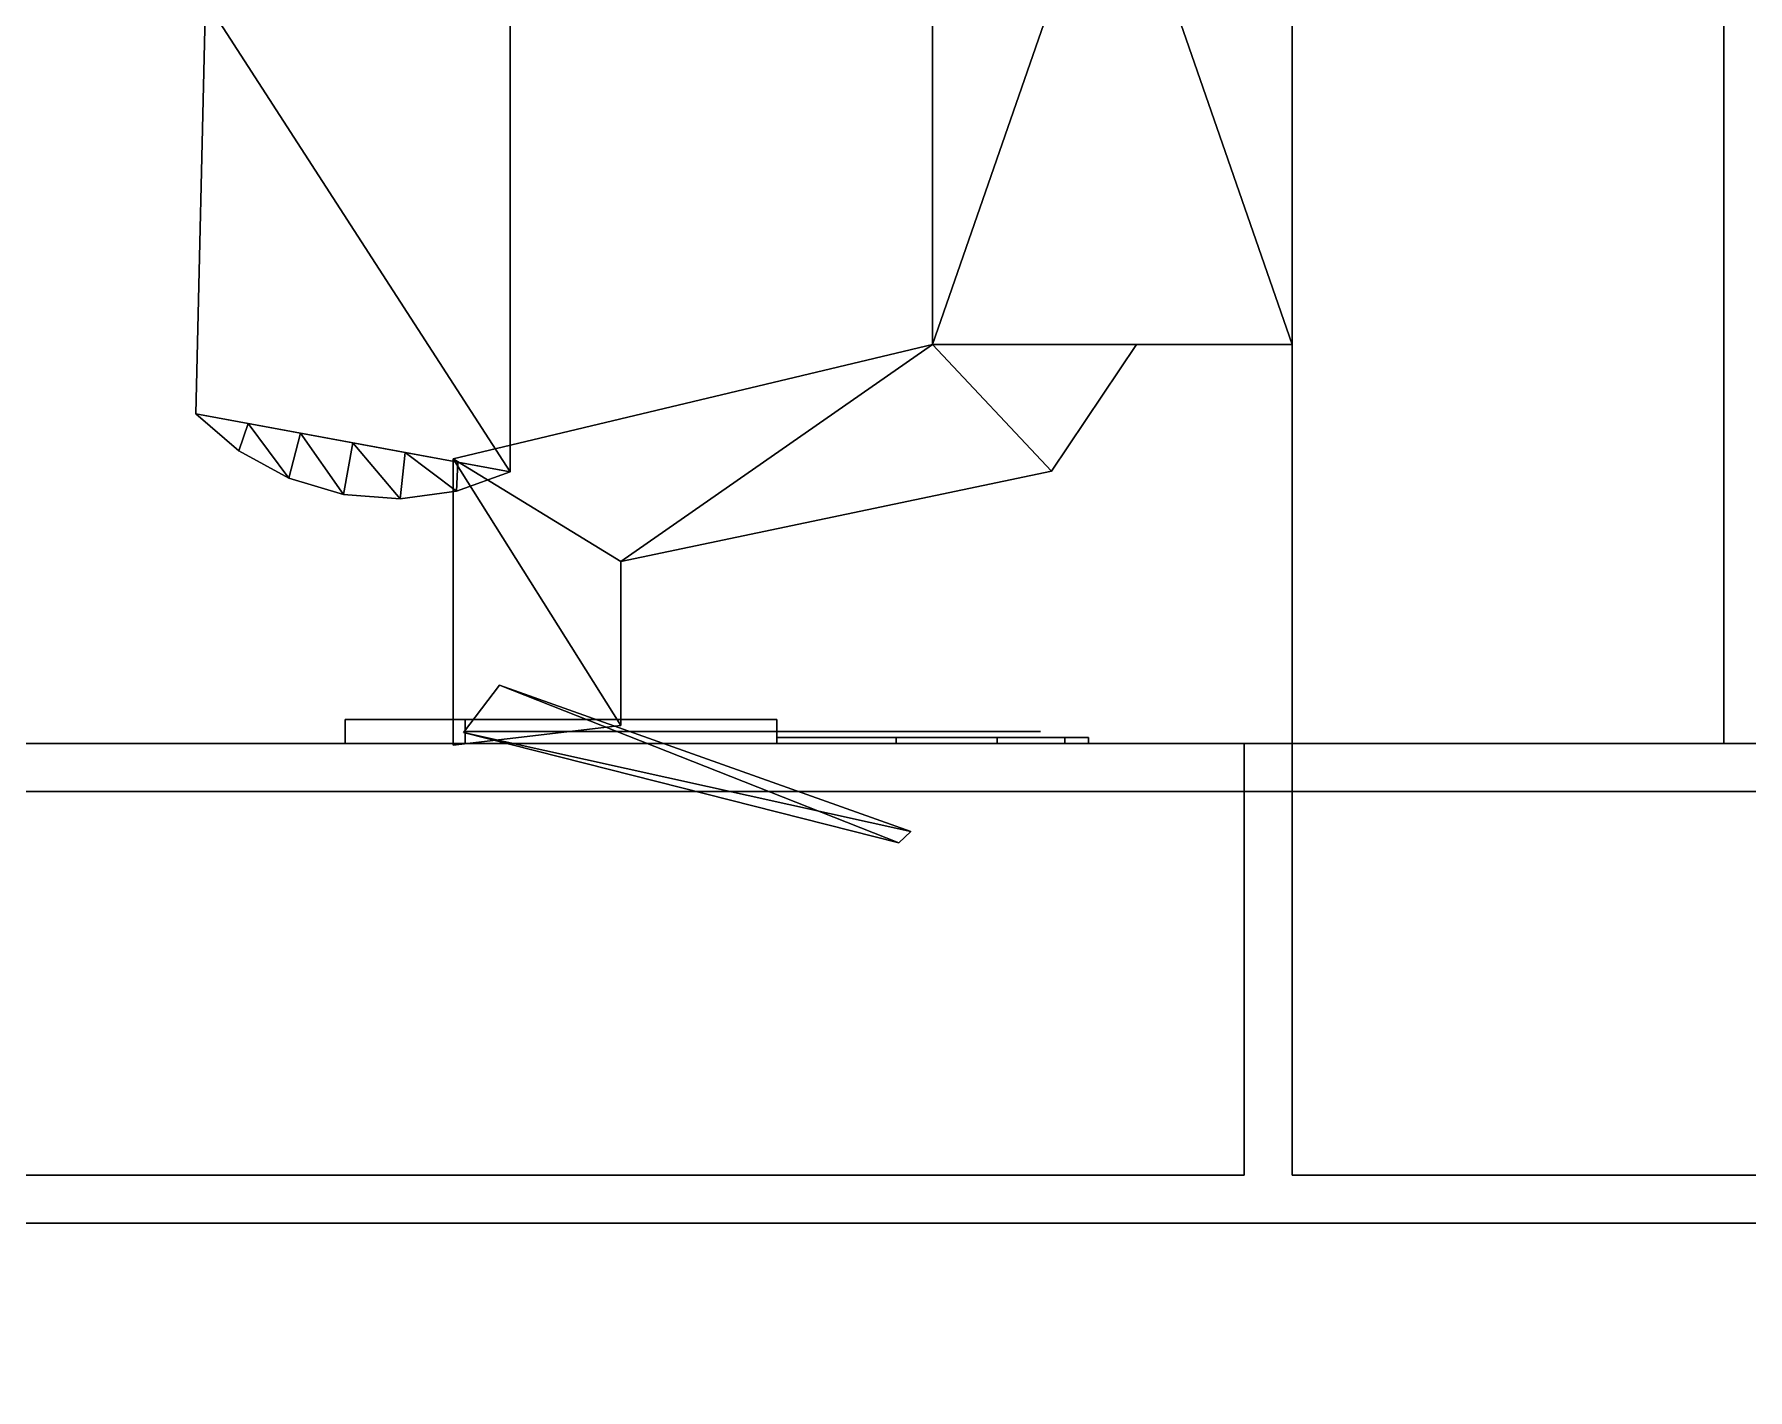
# Model space of a CAD drawing. Extents: x 0 to 3903, y -1756 to 0.
# Drawn here: x 3082.5 to 3154, y -744.9 to -688.4 of the extents above; entities that cross this region are included whole.
import ezdxf

# ---------------------------------------------------------------- set-up
doc = ezdxf.new("R2010")
doc.units = 0
for name, color, linetype in [('LAYER0', 7, 'CONTINUOUS'), ('LAYER1', 7, 'CONTINUOUS'), ('LAYER145', 35, 'CONTINUOUS'), ('LAYER146', 35, 'CONTINUOUS'), ('LAYER55', 7, 'CONTINUOUS'), ('LAYER56', 8, 'CONTINUOUS'), ('LAYER67', 7, 'CONTINUOUS'), ('LAYER69', 7, 'CONTINUOUS'), ('LAYER82', 253, 'CONTINUOUS'), ('LAYER83', 253, 'CONTINUOUS'), ('LAYER84', 28, 'CONTINUOUS'), ('LAYER85', 253, 'CONTINUOUS'), ('LAYER86', 253, 'CONTINUOUS'), ('LAYER87', 28, 'CONTINUOUS'), ('LAYER88', 8, 'CONTINUOUS')]:
    doc.layers.add(name, color=color, linetype=linetype)

msp = doc.modelspace()

# ---------------------------------------------------------------- linework, layer by layer
at = {"layer": 'LAYER0', "invisible_edges": 1}
for points in [[(3902.994, -18.002), (0.0042, -1756.002), (0.0042, -18.002), (3902.994, -18.002)], [(0.0042, -1756.002), (3902.994, -18.002), (3902.994, -1756.002), (0.0042, -1756.002)], [(3902.994, -1756.002, 5), (0.0042, -18.002, 5), (0.0042, -1756.002, 5), (3902.994, -1756.002, 5)], [(0.0042, -18.002, 5), (3902.994, -1756.002, 5), (3902.994, -18.002, 5), (0.0042, -18.002, 5)]]:
    msp.add_3dface(points, dxfattribs=at)
at = {"layer": 'LAYER145'}
for points, invisible_edges in [([(2987.5, -234.75, 885), (3753, -168, 885), (3753, -738, 885), (2987.5, -234.75, 885)], 5), ([(3753, -168, 910), (2987.5, -234.75, 910), (3753, -738, 910), (3753, -168, 910)], 3), ([(2987.5, -234.75, 885), (3753, -738, 885), (3013.39, -254.6101, 885), (2987.5, -234.75, 885)], 3), ([(3753, -738, 910), (2987.5, -234.75, 910), (3013.39, -254.6101, 910), (3753, -738, 910)], 5), ([(3013.39, -254.6101, 885), (3753, -738, 885), (3033.25, -280.5, 885), (3013.39, -254.6101, 885)], 3), ([(3753, -738, 910), (3013.39, -254.6101, 910), (3033.25, -280.5, 910), (3753, -738, 910)], 5), ([(3033.25, -280.5, 885), (3753, -738, 885), (3045.74, -310.6499, 885), (3033.25, -280.5, 885)], 3), ([(3753, -738, 910), (3033.25, -280.5, 910), (3045.74, -310.6499, 910), (3753, -738, 910)], 5), ([(3045.74, -310.6499, 885), (3753, -738, 885), (3050, -343, 885), (3045.74, -310.6499, 885)], 3), ([(3753, -738, 910), (3045.74, -310.6499, 910), (3050, -343, 910), (3753, -738, 910)], 5), ([(3050, -343, 885), (3753, -738, 885), (3050, -543, 885), (3050, -343, 885)], 3), ([(3753, -738, 910), (3050, -343, 910), (3050, -543, 910), (3753, -738, 910)], 5), ([(3050, -543, 885), (3753, -738, 885), (3045.74, -575.3501, 885), (3050, -543, 885)], 3), ([(3753, -738, 910), (3050, -543, 910), (3045.74, -575.3501, 910), (3753, -738, 910)], 5), ([(3045.74, -575.3501, 885), (3753, -738, 885), (3033.25, -605.5, 885), (3045.74, -575.3501, 885)], 3), ([(3753, -738, 910), (3045.74, -575.3501, 910), (3033.25, -605.5, 910), (3753, -738, 910)], 5), ([(3033.25, -605.5, 885), (3753, -738, 885), (3013.39, -631.3899, 885), (3033.25, -605.5, 885)], 3), ([(3753, -738, 910), (3033.25, -605.5, 910), (3013.39, -631.3899, 910), (3753, -738, 910)], 5), ([(3013.39, -631.3899, 885), (3753, -738, 885), (2987.5, -651.25, 885), (3013.39, -631.3899, 885)], 3), ([(3753, -738, 910), (3013.39, -631.3899, 910), (2987.5, -651.25, 910), (3753, -738, 910)], 5), ([(2987.5, -651.25, 885), (3753, -738, 885), (2957.35, -663.74, 885), (2987.5, -651.25, 885)], 3), ([(3753, -738, 910), (2987.5, -651.25, 910), (2957.35, -663.74, 910), (3753, -738, 910)], 5), ([(2957.35, -663.74, 885), (3753, -738, 885), (2925, -668, 885), (2957.35, -663.74, 885)], 3), ([(3753, -738, 910), (2957.35, -663.74, 910), (2925, -668, 910), (3753, -738, 910)], 5), ([(2405, -738, 885), (2625, -668, 885), (3753, -738, 885), (2405, -738, 885)], 3), ([(3753, -738, 910), (2925, -668, 910), (2405, -738, 910), (3753, -738, 910)], 3), ([(2925, -668, 885), (3753, -738, 885), (2625, -668, 885), (2925, -668, 885)], 3), ([(3753, -738, 885), (2405, -738, 910), (2405, -738, 885), (3753, -738, 885)], 1), ([(2405, -738, 910), (3753, -738, 885), (3753, -738, 910), (2405, -738, 910)], 1)]:
    msp.add_3dface(points, dxfattribs=dict(at, invisible_edges=invisible_edges))
at = {"layer": 'LAYER146'}
for points, invisible_edges in [([(3735, -720, 910), (3753, -738, 910), (2405, -738, 910), (3735, -720, 910)], 5), ([(3735, -720, 910), (2405, -738, 910), (2423, -720, 910), (3735, -720, 910)], 3), ([(3753, -738, 930), (3735, -720, 930), (2405, -738, 930), (3753, -738, 930)], 3), ([(2405, -738, 930), (3735, -720, 930), (2423, -720, 930), (2405, -738, 930)], 5), ([(2423, -720, 930), (3735, -720, 910), (2423, -720, 910), (2423, -720, 930)], 1), ([(3735, -720, 910), (2423, -720, 930), (3735, -720, 930), (3735, -720, 910)], 1), ([(3753, -738, 930), (2405, -738, 910), (3753, -738, 910), (3753, -738, 930)], 1), ([(2405, -738, 910), (3753, -738, 930), (2405, -738, 930), (2405, -738, 910)], 1)]:
    msp.add_3dface(points, dxfattribs=dict(at, invisible_edges=invisible_edges))
at = {"layer": 'LAYER55', "invisible_edges": 1}
for points in [[(3657, -168, 205.5), (2423, -718, 205.5), (2423, -168, 205.5), (3657, -168, 205.5)], [(2423, -718, 205.5), (3657, -168, 205.5), (3657, -718, 205.5), (2423, -718, 205.5)], [(3657, -718, 223.5), (2423, -168, 223.5), (2423, -718, 223.5), (3657, -718, 223.5)], [(2423, -168, 223.5), (3657, -718, 223.5), (3657, -168, 223.5), (2423, -168, 223.5)], [(3657, -718, 223.5), (2423, -718, 205.5), (3657, -718, 205.5), (3657, -718, 223.5)], [(2423, -718, 205.5), (3657, -718, 223.5), (2423, -718, 223.5), (2423, -718, 205.5)]]:
    msp.add_3dface(points, dxfattribs=at)
at = {"layer": 'LAYER56', "invisible_edges": 1}
for points in [[(3675, -718, 204.5), (3135, -718, 884.5), (3675, -718, 884.5), (3675, -718, 204.5)], [(3135, -718, 884.5), (3675, -718, 204.5), (3135, -718, 204.5), (3135, -718, 884.5)], [(3675, -718, 204.5), (3135, -736, 204.5), (3135, -718, 204.5), (3675, -718, 204.5)], [(3135, -736, 204.5), (3675, -718, 204.5), (3675, -736, 204.5), (3135, -736, 204.5)], [(3135, -736, 204.5), (3135, -718, 884.5), (3135, -718, 204.5), (3135, -736, 204.5)], [(3135, -718, 884.5), (3135, -736, 204.5), (3135, -736, 884.5), (3135, -718, 884.5)], [(3675, -736, 884.5), (3135, -718, 884.5), (3135, -736, 884.5), (3675, -736, 884.5)], [(3135, -718, 884.5), (3675, -736, 884.5), (3675, -718, 884.5), (3135, -718, 884.5)], [(3135, -736, 204.5), (3675, -736, 884.5), (3135, -736, 884.5), (3135, -736, 204.5)], [(3675, -736, 884.5), (3135, -736, 204.5), (3675, -736, 204.5), (3675, -736, 884.5)]]:
    msp.add_3dface(points, dxfattribs=at)
at = {"layer": 'LAYER67', "invisible_edges": 1}
for points in [[(3657, -638, 866), (2423, -718, 866), (2423, -638, 866), (3657, -638, 866)], [(2423, -718, 866), (3657, -638, 866), (3657, -718, 866), (2423, -718, 866)], [(3657, -718, 884), (2423, -638, 884), (2423, -718, 884), (3657, -718, 884)], [(2423, -638, 884), (3657, -718, 884), (3657, -638, 884), (2423, -638, 884)], [(3657, -718, 884), (2423, -718, 866), (3657, -718, 866), (3657, -718, 884)], [(2423, -718, 866), (3657, -718, 884), (2423, -718, 884), (2423, -718, 866)]]:
    msp.add_3dface(points, dxfattribs=at)
at = {"layer": 'LAYER69', "invisible_edges": 1}
for points in [[(3153, -718, 223.5), (3135, -638, 223.5), (3153, -638, 223.5), (3153, -718, 223.5)], [(3135, -638, 223.5), (3153, -718, 223.5), (3135, -718, 223.5), (3135, -638, 223.5)], [(3135, -718, 866), (3153, -638, 866), (3135, -638, 866), (3135, -718, 866)], [(3153, -638, 866), (3135, -718, 866), (3153, -718, 866), (3153, -638, 866)], [(3135, -638, 223.5), (3135, -718, 866), (3135, -638, 866), (3135, -638, 223.5)], [(3135, -718, 866), (3135, -638, 223.5), (3135, -718, 223.5), (3135, -718, 866)], [(3153, -718, 223.5), (3153, -638, 866), (3153, -718, 866), (3153, -718, 223.5)], [(3153, -638, 866), (3153, -718, 223.5), (3153, -638, 223.5), (3153, -638, 866)], [(3135, -718, 866), (3153, -718, 223.5), (3153, -718, 866), (3135, -718, 866)], [(3153, -718, 223.5), (3135, -718, 866), (3135, -718, 223.5), (3153, -718, 223.5)]]:
    msp.add_3dface(points, dxfattribs=at)
at = {"layer": 'LAYER82'}
for points in [[(3089.666, -687.011, 314.2), (3089.275, -704.2454, 314.2), (3102.375, -706.666, 314.2), (3089.666, -687.011, 314.2)], [(3089.275, -704.2454, 300.8), (3089.275, -704.2454, 314.2), (3089.666, -687.011, 314.2), (3089.275, -704.2454, 300.8)], [(3089.275, -704.2454, 300.8), (3089.666, -687.011, 314.2), (3089.666, -687.011, 300.8), (3089.275, -704.2454, 300.8)], [(3089.275, -704.2454, 300.8), (3089.666, -687.011, 300.8), (3102.375, -706.666, 300.8), (3089.275, -704.2454, 300.8)], [(3089.666, -687.011, 314.2), (3102.375, -706.666, 314.2), (3102.375, -687.011, 314.2), (3089.666, -687.011, 314.2)], [(3102.375, -706.666, 300.8), (3089.666, -687.011, 300.8), (3102.375, -687.011, 300.8), (3102.375, -706.666, 300.8)], [(3102.375, -706.666, 300.8), (3102.375, -687.011, 300.8), (3102.375, -706.666, 314.2), (3102.375, -706.666, 300.8)], [(3102.375, -706.666, 314.2), (3102.375, -687.011, 300.8), (3102.375, -687.011, 314.2), (3102.375, -706.666, 314.2)], [(3091.07, -705.7974, 300.8), (3091.07, -705.7974, 314.2), (3089.275, -704.2454, 314.2), (3091.07, -705.7974, 300.8)], [(3091.07, -705.7974, 300.8), (3089.275, -704.2454, 314.2), (3089.275, -704.2454, 300.8), (3091.07, -705.7974, 300.8)], [(3091.07, -705.7974, 314.2), (3091.458, -704.6487, 314.2), (3089.275, -704.2454, 314.2), (3091.07, -705.7974, 314.2)], [(3091.458, -704.6487, 300.8), (3091.07, -705.7974, 300.8), (3089.275, -704.2454, 300.8), (3091.458, -704.6487, 300.8)], [(3093.152, -706.937, 314.2), (3091.458, -704.6487, 314.2), (3091.07, -705.7974, 314.2), (3093.152, -706.937, 314.2)], [(3091.458, -704.6487, 300.8), (3093.152, -706.937, 300.8), (3091.07, -705.7974, 300.8), (3091.458, -704.6487, 300.8)], [(3093.152, -706.937, 314.2), (3093.642, -705.0522, 314.2), (3091.458, -704.6487, 314.2), (3093.152, -706.937, 314.2)], [(3093.642, -705.0522, 300.8), (3093.152, -706.937, 300.8), (3091.458, -704.6487, 300.8), (3093.642, -705.0522, 300.8)], [(3095.427, -707.6125, 314.2), (3093.642, -705.0522, 314.2), (3093.152, -706.937, 314.2), (3095.427, -707.6125, 314.2)], [(3093.642, -705.0522, 300.8), (3095.427, -707.6125, 300.8), (3093.152, -706.937, 300.8), (3093.642, -705.0522, 300.8)], [(3095.427, -707.6125, 314.2), (3095.825, -705.4556, 314.2), (3093.642, -705.0522, 314.2), (3095.427, -707.6125, 314.2)], [(3095.825, -705.4556, 300.8), (3095.427, -707.6125, 300.8), (3093.642, -705.0522, 300.8), (3095.825, -705.4556, 300.8)], [(3093.152, -706.937, 300.8), (3093.152, -706.937, 314.2), (3091.07, -705.7974, 314.2), (3093.152, -706.937, 300.8)], [(3093.152, -706.937, 300.8), (3091.07, -705.7974, 314.2), (3091.07, -705.7974, 300.8), (3093.152, -706.937, 300.8)], [(3097.792, -707.7944, 314.2), (3095.825, -705.4556, 314.2), (3095.427, -707.6125, 314.2), (3097.792, -707.7944, 314.2)], [(3095.825, -705.4556, 300.8), (3097.792, -707.7944, 300.8), (3095.427, -707.6125, 300.8), (3095.825, -705.4556, 300.8)], [(3097.792, -707.7944, 314.2), (3098.008, -705.8591, 314.2), (3095.825, -705.4556, 314.2), (3097.792, -707.7944, 314.2)], [(3098.008, -705.8591, 300.8), (3097.792, -707.7944, 300.8), (3095.825, -705.4556, 300.8), (3098.008, -705.8591, 300.8)], [(3100.144, -707.4741, 314.2), (3098.008, -705.8591, 314.2), (3097.792, -707.7944, 314.2), (3100.144, -707.4741, 314.2)], [(3098.008, -705.8591, 300.8), (3100.144, -707.4741, 300.8), (3097.792, -707.7944, 300.8), (3098.008, -705.8591, 300.8)], [(3100.144, -707.4741, 314.2), (3100.192, -706.2625, 314.2), (3098.008, -705.8591, 314.2), (3100.144, -707.4741, 314.2)], [(3100.192, -706.2625, 300.8), (3100.144, -707.4741, 300.8), (3098.008, -705.8591, 300.8), (3100.192, -706.2625, 300.8)], [(3102.375, -706.666, 314.2), (3100.192, -706.2625, 314.2), (3100.144, -707.4741, 314.2), (3102.375, -706.666, 314.2)], [(3100.192, -706.2625, 300.8), (3102.375, -706.666, 300.8), (3100.144, -707.4741, 300.8), (3100.192, -706.2625, 300.8)], [(3102.375, -706.666, 300.8), (3102.375, -706.666, 314.2), (3100.144, -707.4741, 314.2), (3102.375, -706.666, 300.8)], [(3102.375, -706.666, 300.8), (3100.144, -707.4741, 314.2), (3100.144, -707.4741, 300.8), (3102.375, -706.666, 300.8)], [(3095.427, -707.6125, 300.8), (3095.427, -707.6125, 314.2), (3093.152, -706.937, 314.2), (3095.427, -707.6125, 300.8)], [(3095.427, -707.6125, 300.8), (3093.152, -706.937, 314.2), (3093.152, -706.937, 300.8), (3095.427, -707.6125, 300.8)], [(3100.144, -707.4741, 300.8), (3100.144, -707.4741, 314.2), (3097.792, -707.7944, 314.2), (3100.144, -707.4741, 300.8)], [(3100.144, -707.4741, 300.8), (3097.792, -707.7944, 314.2), (3097.792, -707.7944, 300.8), (3100.144, -707.4741, 300.8)], [(3097.792, -707.7944, 300.8), (3097.792, -707.7944, 314.2), (3095.427, -707.6125, 314.2), (3097.792, -707.7944, 300.8)], [(3097.792, -707.7944, 300.8), (3095.427, -707.6125, 314.2), (3095.427, -707.6125, 300.8), (3097.792, -707.7944, 300.8)]]:
    msp.add_3dface(points, dxfattribs=at)
at = {"layer": 'LAYER83'}
for points in [[(3135, -701.3635, 301.5), (3120, -701.3635, 301.5), (3135, -658.1428, 301.5), (3135, -701.3635, 301.5)], [(3135, -658.1428, 301.5), (3120, -701.3635, 301.5), (3120, -658.1428, 301.5), (3135, -658.1428, 301.5)], [(3135, -658.1428, 313.5), (3120, -658.1428, 313.5), (3135, -701.3635, 313.5), (3135, -658.1428, 313.5)], [(3135, -701.3635, 313.5), (3120, -658.1428, 313.5), (3120, -701.3635, 313.5), (3135, -701.3635, 313.5)], [(3120, -701.3635, 301.5), (3120, -701.3635, 313.5), (3120, -658.1428, 301.5), (3120, -701.3635, 301.5)], [(3120, -658.1428, 301.5), (3120, -701.3635, 313.5), (3120, -658.1428, 313.5), (3120, -658.1428, 301.5)], [(3107, -710.4067, 313.5), (3120, -701.3635, 313.5), (3100, -706.1262, 313.5), (3107, -710.4067, 313.5)], [(3100, -706.1262, 301.5), (3100, -706.1262, 313.5), (3120, -701.3635, 301.5), (3100, -706.1262, 301.5)], [(3120, -701.3635, 301.5), (3100, -706.1262, 313.5), (3120, -701.3635, 313.5), (3120, -701.3635, 301.5)], [(3120, -701.3635, 301.5), (3107, -710.4067, 301.5), (3100, -706.1262, 301.5), (3120, -701.3635, 301.5)], [(3124.96, -706.6333, 313.5), (3120, -701.3635, 313.5), (3107, -710.4067, 313.5), (3124.96, -706.6333, 313.5)], [(3120, -701.3635, 301.5), (3124.96, -706.6333, 301.5), (3107, -710.4067, 301.5), (3120, -701.3635, 301.5)], [(3120, -701.3635, 313.5), (3124.96, -706.6333, 313.5), (3128.5, -701.3635, 313.5), (3120, -701.3635, 313.5)], [(3124.96, -706.6333, 301.5), (3120, -701.3635, 301.5), (3128.5, -701.3635, 301.5), (3124.96, -706.6333, 301.5)], [(3100, -706.1262, 313.5), (3100, -718.0701, 313.5), (3107, -717.239, 313.5), (3100, -706.1262, 313.5)], [(3100, -706.1262, 313.5), (3107, -717.239, 313.5), (3107, -710.4067, 313.5), (3100, -706.1262, 313.5)], [(3100, -706.1262, 313.5), (3100, -706.1262, 301.5), (3100, -718.0701, 301.5), (3100, -706.1262, 313.5)], [(3100, -706.1262, 313.5), (3100, -718.0701, 301.5), (3100, -718.0701, 313.5), (3100, -706.1262, 313.5)], [(3100, -718.0701, 301.5), (3100, -706.1262, 301.5), (3107, -717.239, 301.5), (3100, -718.0701, 301.5)], [(3107, -717.239, 301.5), (3100, -706.1262, 301.5), (3107, -710.4067, 301.5), (3107, -717.239, 301.5)], [(3101.93, -715.5601, 302.5), (3118.59, -722.1428, 302.5), (3100.43, -717.5381, 302.5), (3101.93, -715.5601, 302.5)], [(3101.93, -715.5601, 312.5), (3100.43, -717.5381, 312.5), (3119.09, -721.6609, 312.5), (3101.93, -715.5601, 312.5)], [(3119.09, -721.6609, 302.5), (3118.59, -722.1428, 302.5), (3101.93, -715.5601, 302.5), (3119.09, -721.6609, 302.5)], [(3119.09, -721.6609, 312.5), (3100.43, -717.5381, 312.5), (3118.59, -722.1428, 312.5), (3119.09, -721.6609, 312.5)], [(3118.59, -722.1428, 302.5), (3118.59, -722.1428, 312.5), (3100.43, -717.5381, 302.5), (3118.59, -722.1428, 302.5)], [(3100.43, -717.5381, 302.5), (3118.59, -722.1428, 312.5), (3100.43, -717.5381, 312.5), (3100.43, -717.5381, 302.5)]]:
    msp.add_3dface(points, dxfattribs=at)
at = {"layer": 'LAYER84'}
for points in [[(3095.5, -717, 328.5), (3095.5, -718, 328.5), (3095.5, -717, 328.5)], [(3095.5, -717, 286.5), (3113.5, -717, 286.5), (3113.5, -717, 286.5), (3095.5, -717, 286.5)], [(3095.5, -717, 328.5), (3113.5, -717, 328.5), (3113.5, -717, 328.5), (3095.5, -717, 328.5)], [(3113.5, -717, 286.5), (3113.5, -718, 286.5), (3095.5, -718, 286.5), (3095.5, -717, 286.5)], [(3095.5, -718, 286.5), (3095.5, -718, 328.5), (3095.5, -717, 328.5), (3095.5, -717, 286.5)], [(3113.5, -717, 328.5), (3113.5, -718, 328.5), (3095.5, -718, 328.5), (3095.5, -717, 328.5)], [(3100.5, -717, 298.5), (3100.5, -718, 298.5), (3100.5, -718, 316.5), (3100.5, -717, 316.5)], [(3100.5, -717, 298.5), (3100.5, -718, 298.5), (3113.5, -718, 298.5), (3113.5, -717, 298.5)], [(3100.5, -717, 316.5), (3100.5, -718, 316.5), (3113.5, -718, 316.5), (3113.5, -717, 316.5)], [(3113.5, -717, 298.5), (3113.5, -718, 298.5), (3113.5, -718, 286.5), (3113.5, -717, 286.5)], [(3113.5, -717, 316.5), (3113.5, -718, 316.5), (3113.5, -718, 328.5), (3113.5, -717, 328.5)], [(3095.5, -718, 286.5), (3113.5, -718, 286.5), (3113.5, -718, 328.5), (3095.5, -718, 328.5)], [(3100.5, -718, 298.5), (3100.5, -718, 316.5), (3100.5, -718, 298.5)], [(3113.5, -718, 298.5), (3113.5, -718, 286.5), (3113.5, -718, 298.5)], [(3113.5, -718, 316.5), (3113.5, -718, 328.5), (3113.5, -718, 316.5)]]:
    msp.add_3dface(points, dxfattribs=at)
for points, invisible_edges in [([(3095.5, -717, 328.5), (3095.5, -717, 286.5), (3100.5, -717, 298.5), (3100.5, -717, 316.5)], 10), ([(3095.5, -717, 286.5), (3100.5, -717, 298.5), (3113.5, -717, 298.5), (3113.5, -717, 286.5)], 1), ([(3095.5, -717, 328.5), (3100.5, -717, 316.5), (3113.5, -717, 316.5), (3113.5, -717, 328.5)], 1), ([(3113.5, -717.5, 316.5), (3113.5, -717.5, 298.5), (3100.5, -717.5, 298.5), (3100.5, -717.5, 316.5)], 1), ([(3117.709, -717.5, 312.8167), (3117.5, -717.5, 302), (3113.5, -717.5, 298.5), (3113.5, -717.5, 316.5)], 5), ([(3124.5, -717.5, 313), (3124.5, -717.5, 302), (3117.5, -717.5, 302), (3117.709, -717.5, 312.8167)], 4), ([(3113.5, -717.75, 294.5), (3118.475, -717.75, 295.4896), (3117.5, -717.75, 302), (3113.5, -717.75, 298.5)], 2), ([(3118.475, -717.75, 319.5104), (3113.5, -717.75, 320.5), (3113.5, -717.75, 316.5), (3117.5, -717.75, 313)], 8), ([(3118.475, -717.75, 295.4896), (3122.692, -717.75, 298.3076), (3121, -717.75, 302), (3117.5, -717.75, 302)], 10), ([(3122.692, -717.75, 316.6924), (3118.475, -717.75, 319.5104), (3117.5, -717.75, 313), (3121, -717.75, 313)], 10), ([(3122.692, -717.75, 298.3076), (3125.51, -717.75, 302.5251), (3124.5, -717.75, 302), (3121, -717.75, 302)], 10), ([(3125.51, -717.75, 312.4749), (3122.692, -717.75, 316.6924), (3121, -717.75, 313), (3124.5, -717.75, 313)], 10), ([(3125.51, -717.75, 302.5251), (3126.5, -717.75, 307.5), (3124.5, -717.75, 307.5), (3124.5, -717.75, 302)], 10), ([(3126.5, -717.75, 307.5), (3125.51, -717.75, 312.4749), (3124.5, -717.75, 313), (3124.5, -717.75, 307.5)], 10)]:
    msp.add_3dface(points, dxfattribs=dict(at, invisible_edges=invisible_edges))
at = {"layer": 'LAYER85'}
for points in [[(3089.666, -687.011, 788.2), (3089.275, -704.2454, 788.2), (3102.375, -706.666, 788.2), (3089.666, -687.011, 788.2)], [(3089.275, -704.2454, 774.8), (3089.275, -704.2454, 788.2), (3089.666, -687.011, 788.2), (3089.275, -704.2454, 774.8)], [(3089.275, -704.2454, 774.8), (3089.666, -687.011, 788.2), (3089.666, -687.011, 774.8), (3089.275, -704.2454, 774.8)], [(3089.275, -704.2454, 774.8), (3089.666, -687.011, 774.8), (3102.375, -706.666, 774.8), (3089.275, -704.2454, 774.8)], [(3089.666, -687.011, 788.2), (3102.375, -706.666, 788.2), (3102.375, -687.011, 788.2), (3089.666, -687.011, 788.2)], [(3102.375, -706.666, 774.8), (3089.666, -687.011, 774.8), (3102.375, -687.011, 774.8), (3102.375, -706.666, 774.8)], [(3102.375, -706.666, 774.8), (3102.375, -687.011, 774.8), (3102.375, -706.666, 788.2), (3102.375, -706.666, 774.8)], [(3102.375, -706.666, 788.2), (3102.375, -687.011, 774.8), (3102.375, -687.011, 788.2), (3102.375, -706.666, 788.2)], [(3091.07, -705.7974, 774.8), (3091.07, -705.7974, 788.2), (3089.275, -704.2454, 788.2), (3091.07, -705.7974, 774.8)], [(3091.07, -705.7974, 774.8), (3089.275, -704.2454, 788.2), (3089.275, -704.2454, 774.8), (3091.07, -705.7974, 774.8)], [(3091.07, -705.7974, 788.2), (3091.458, -704.6487, 788.2), (3089.275, -704.2454, 788.2), (3091.07, -705.7974, 788.2)], [(3091.458, -704.6487, 774.8), (3091.07, -705.7974, 774.8), (3089.275, -704.2454, 774.8), (3091.458, -704.6487, 774.8)], [(3093.152, -706.937, 788.2), (3091.458, -704.6487, 788.2), (3091.07, -705.7974, 788.2), (3093.152, -706.937, 788.2)], [(3091.458, -704.6487, 774.8), (3093.152, -706.937, 774.8), (3091.07, -705.7974, 774.8), (3091.458, -704.6487, 774.8)], [(3093.152, -706.937, 788.2), (3093.642, -705.0522, 788.2), (3091.458, -704.6487, 788.2), (3093.152, -706.937, 788.2)], [(3093.642, -705.0522, 774.8), (3093.152, -706.937, 774.8), (3091.458, -704.6487, 774.8), (3093.642, -705.0522, 774.8)], [(3095.427, -707.6125, 788.2), (3093.642, -705.0522, 788.2), (3093.152, -706.937, 788.2), (3095.427, -707.6125, 788.2)], [(3093.642, -705.0522, 774.8), (3095.427, -707.6125, 774.8), (3093.152, -706.937, 774.8), (3093.642, -705.0522, 774.8)], [(3095.427, -707.6125, 788.2), (3095.825, -705.4556, 788.2), (3093.642, -705.0522, 788.2), (3095.427, -707.6125, 788.2)], [(3095.825, -705.4556, 774.8), (3095.427, -707.6125, 774.8), (3093.642, -705.0522, 774.8), (3095.825, -705.4556, 774.8)], [(3093.152, -706.937, 774.8), (3093.152, -706.937, 788.2), (3091.07, -705.7974, 788.2), (3093.152, -706.937, 774.8)], [(3093.152, -706.937, 774.8), (3091.07, -705.7974, 788.2), (3091.07, -705.7974, 774.8), (3093.152, -706.937, 774.8)], [(3097.792, -707.7944, 788.2), (3095.825, -705.4556, 788.2), (3095.427, -707.6125, 788.2), (3097.792, -707.7944, 788.2)], [(3095.825, -705.4556, 774.8), (3097.792, -707.7944, 774.8), (3095.427, -707.6125, 774.8), (3095.825, -705.4556, 774.8)], [(3097.792, -707.7944, 788.2), (3098.008, -705.8591, 788.2), (3095.825, -705.4556, 788.2), (3097.792, -707.7944, 788.2)], [(3098.008, -705.8591, 774.8), (3097.792, -707.7944, 774.8), (3095.825, -705.4556, 774.8), (3098.008, -705.8591, 774.8)], [(3100.144, -707.4741, 788.2), (3098.008, -705.8591, 788.2), (3097.792, -707.7944, 788.2), (3100.144, -707.4741, 788.2)], [(3098.008, -705.8591, 774.8), (3100.144, -707.4741, 774.8), (3097.792, -707.7944, 774.8), (3098.008, -705.8591, 774.8)], [(3100.144, -707.4741, 788.2), (3100.192, -706.2625, 788.2), (3098.008, -705.8591, 788.2), (3100.144, -707.4741, 788.2)], [(3100.192, -706.2625, 774.8), (3100.144, -707.4741, 774.8), (3098.008, -705.8591, 774.8), (3100.192, -706.2625, 774.8)], [(3102.375, -706.666, 788.2), (3100.192, -706.2625, 788.2), (3100.144, -707.4741, 788.2), (3102.375, -706.666, 788.2)], [(3100.192, -706.2625, 774.8), (3102.375, -706.666, 774.8), (3100.144, -707.4741, 774.8), (3100.192, -706.2625, 774.8)], [(3102.375, -706.666, 774.8), (3102.375, -706.666, 788.2), (3100.144, -707.4741, 788.2), (3102.375, -706.666, 774.8)], [(3102.375, -706.666, 774.8), (3100.144, -707.4741, 788.2), (3100.144, -707.4741, 774.8), (3102.375, -706.666, 774.8)], [(3095.427, -707.6125, 774.8), (3095.427, -707.6125, 788.2), (3093.152, -706.937, 788.2), (3095.427, -707.6125, 774.8)], [(3095.427, -707.6125, 774.8), (3093.152, -706.937, 788.2), (3093.152, -706.937, 774.8), (3095.427, -707.6125, 774.8)], [(3100.144, -707.4741, 774.8), (3100.144, -707.4741, 788.2), (3097.792, -707.7944, 788.2), (3100.144, -707.4741, 774.8)], [(3100.144, -707.4741, 774.8), (3097.792, -707.7944, 788.2), (3097.792, -707.7944, 774.8), (3100.144, -707.4741, 774.8)], [(3097.792, -707.7944, 774.8), (3097.792, -707.7944, 788.2), (3095.427, -707.6125, 788.2), (3097.792, -707.7944, 774.8)], [(3097.792, -707.7944, 774.8), (3095.427, -707.6125, 788.2), (3095.427, -707.6125, 774.8), (3097.792, -707.7944, 774.8)]]:
    msp.add_3dface(points, dxfattribs=at)
at = {"layer": 'LAYER86'}
for points in [[(3135, -701.3635, 775.5), (3120, -701.3635, 775.5), (3135, -658.1428, 775.5), (3135, -701.3635, 775.5)], [(3135, -658.1428, 775.5), (3120, -701.3635, 775.5), (3120, -658.1428, 775.5), (3135, -658.1428, 775.5)], [(3135, -658.1428, 787.5), (3120, -658.1428, 787.5), (3135, -701.3635, 787.5), (3135, -658.1428, 787.5)], [(3135, -701.3635, 787.5), (3120, -658.1428, 787.5), (3120, -701.3635, 787.5), (3135, -701.3635, 787.5)], [(3120, -701.3635, 775.5), (3120, -701.3635, 787.5), (3120, -658.1428, 775.5), (3120, -701.3635, 775.5)], [(3120, -658.1428, 775.5), (3120, -701.3635, 787.5), (3120, -658.1428, 787.5), (3120, -658.1428, 775.5)], [(3107, -710.4067, 787.5), (3120, -701.3635, 787.5), (3100, -706.1262, 787.5), (3107, -710.4067, 787.5)], [(3100, -706.1262, 775.5), (3100, -706.1262, 787.5), (3120, -701.3635, 775.5), (3100, -706.1262, 775.5)], [(3120, -701.3635, 775.5), (3100, -706.1262, 787.5), (3120, -701.3635, 787.5), (3120, -701.3635, 775.5)], [(3120, -701.3635, 775.5), (3107, -710.4067, 775.5), (3100, -706.1262, 775.5), (3120, -701.3635, 775.5)], [(3124.96, -706.6333, 787.5), (3120, -701.3635, 787.5), (3107, -710.4067, 787.5), (3124.96, -706.6333, 787.5)], [(3120, -701.3635, 775.5), (3124.96, -706.6333, 775.5), (3107, -710.4067, 775.5), (3120, -701.3635, 775.5)], [(3120, -701.3635, 787.5), (3124.96, -706.6333, 787.5), (3128.5, -701.3635, 787.5), (3120, -701.3635, 787.5)], [(3124.96, -706.6333, 775.5), (3120, -701.3635, 775.5), (3128.5, -701.3635, 775.5), (3124.96, -706.6333, 775.5)], [(3100, -706.1262, 787.5), (3100, -718.0701, 787.5), (3107, -717.239, 787.5), (3100, -706.1262, 787.5)], [(3100, -706.1262, 787.5), (3107, -717.239, 787.5), (3107, -710.4067, 787.5), (3100, -706.1262, 787.5)], [(3100, -706.1262, 787.5), (3100, -706.1262, 775.5), (3100, -718.0701, 775.5), (3100, -706.1262, 787.5)], [(3100, -706.1262, 787.5), (3100, -718.0701, 775.5), (3100, -718.0701, 787.5), (3100, -706.1262, 787.5)], [(3100, -718.0701, 775.5), (3100, -706.1262, 775.5), (3107, -717.239, 775.5), (3100, -718.0701, 775.5)], [(3107, -717.239, 775.5), (3100, -706.1262, 775.5), (3107, -710.4067, 775.5), (3107, -717.239, 775.5)], [(3101.93, -715.5601, 776.5), (3118.59, -722.1428, 776.5), (3100.43, -717.5381, 776.5), (3101.93, -715.5601, 776.5)], [(3101.93, -715.5601, 786.5), (3100.43, -717.5381, 786.5), (3119.09, -721.6609, 786.5), (3101.93, -715.5601, 786.5)], [(3119.09, -721.6609, 776.5), (3118.59, -722.1428, 776.5), (3101.93, -715.5601, 776.5), (3119.09, -721.6609, 776.5)], [(3119.09, -721.6609, 786.5), (3100.43, -717.5381, 786.5), (3118.59, -722.1428, 786.5), (3119.09, -721.6609, 786.5)], [(3118.59, -722.1428, 776.5), (3118.59, -722.1428, 786.5), (3100.43, -717.5381, 776.5), (3118.59, -722.1428, 776.5)], [(3100.43, -717.5381, 776.5), (3118.59, -722.1428, 786.5), (3100.43, -717.5381, 786.5), (3100.43, -717.5381, 776.5)]]:
    msp.add_3dface(points, dxfattribs=at)
at = {"layer": 'LAYER87'}
for points in [[(3095.5, -717, 802.5), (3095.5, -718, 802.5), (3095.5, -717, 802.5)], [(3095.5, -717, 760.5), (3113.5, -717, 760.5), (3113.5, -717, 760.5), (3095.5, -717, 760.5)], [(3095.5, -717, 802.5), (3113.5, -717, 802.5), (3113.5, -717, 802.5), (3095.5, -717, 802.5)], [(3113.5, -717, 760.5), (3113.5, -718, 760.5), (3095.5, -718, 760.5), (3095.5, -717, 760.5)], [(3095.5, -718, 760.5), (3095.5, -718, 802.5), (3095.5, -717, 802.5), (3095.5, -717, 760.5)], [(3113.5, -717, 802.5), (3113.5, -718, 802.5), (3095.5, -718, 802.5), (3095.5, -717, 802.5)], [(3100.5, -717, 772.5), (3100.5, -718, 772.5), (3100.5, -718, 790.5), (3100.5, -717, 790.5)], [(3100.5, -717, 772.5), (3100.5, -718, 772.5), (3113.5, -718, 772.5), (3113.5, -717, 772.5)], [(3100.5, -717, 790.5), (3100.5, -718, 790.5), (3113.5, -718, 790.5), (3113.5, -717, 790.5)], [(3113.5, -717, 772.5), (3113.5, -718, 772.5), (3113.5, -718, 760.5), (3113.5, -717, 760.5)], [(3113.5, -717, 790.5), (3113.5, -718, 790.5), (3113.5, -718, 802.5), (3113.5, -717, 802.5)], [(3095.5, -718, 760.5), (3113.5, -718, 760.5), (3113.5, -718, 802.5), (3095.5, -718, 802.5)], [(3100.5, -718, 772.5), (3100.5, -718, 790.5), (3100.5, -718, 772.5)], [(3113.5, -718, 772.5), (3113.5, -718, 760.5), (3113.5, -718, 772.5)], [(3113.5, -718, 790.5), (3113.5, -718, 802.5), (3113.5, -718, 790.5)]]:
    msp.add_3dface(points, dxfattribs=at)
for points, invisible_edges in [([(3095.5, -717, 802.5), (3095.5, -717, 760.5), (3100.5, -717, 772.5), (3100.5, -717, 790.5)], 10), ([(3095.5, -717, 760.5), (3100.5, -717, 772.5), (3113.5, -717, 772.5), (3113.5, -717, 760.5)], 1), ([(3095.5, -717, 802.5), (3100.5, -717, 790.5), (3113.5, -717, 790.5), (3113.5, -717, 802.5)], 1), ([(3113.5, -717.5, 790.5), (3113.5, -717.5, 772.5), (3100.5, -717.5, 772.5), (3100.5, -717.5, 790.5)], 1), ([(3117.709, -717.5, 786.8167), (3117.5, -717.5, 776), (3113.5, -717.5, 772.5), (3113.5, -717.5, 790.5)], 5), ([(3124.5, -717.5, 787), (3124.5, -717.5, 776), (3117.5, -717.5, 776), (3117.709, -717.5, 786.8167)], 4), ([(3113.5, -717.75, 768.5), (3118.475, -717.75, 769.4896), (3117.5, -717.75, 776), (3113.5, -717.75, 772.5)], 2), ([(3118.475, -717.75, 793.5104), (3113.5, -717.75, 794.5), (3113.5, -717.75, 790.5), (3117.5, -717.75, 787)], 8), ([(3118.475, -717.75, 769.4896), (3122.692, -717.75, 772.3076), (3121, -717.75, 776), (3117.5, -717.75, 776)], 10), ([(3122.692, -717.75, 790.6924), (3118.475, -717.75, 793.5104), (3117.5, -717.75, 787), (3121, -717.75, 787)], 10), ([(3122.692, -717.75, 772.3076), (3125.51, -717.75, 776.5251), (3124.5, -717.75, 776), (3121, -717.75, 776)], 10), ([(3125.51, -717.75, 786.4749), (3122.692, -717.75, 790.6924), (3121, -717.75, 787), (3124.5, -717.75, 787)], 10), ([(3125.51, -717.75, 776.5251), (3126.5, -717.75, 781.5), (3124.5, -717.75, 781.5), (3124.5, -717.75, 776)], 10), ([(3126.5, -717.75, 781.5), (3125.51, -717.75, 786.4749), (3124.5, -717.75, 787), (3124.5, -717.75, 781.5)], 10)]:
    msp.add_3dface(points, dxfattribs=dict(at, invisible_edges=invisible_edges))
at = {"layer": 'LAYER88', "invisible_edges": 1}
for points in [[(2771.5, -718, 881.5), (3133, -718, 207.5), (2771.5, -718, 207.5), (2771.5, -718, 881.5)], [(3133, -718, 207.5), (2771.5, -718, 881.5), (3133, -718, 881.5), (3133, -718, 207.5)], [(2771.5, -736, 207.5), (3133, -718, 207.5), (3133, -736, 207.5), (2771.5, -736, 207.5)], [(3133, -718, 207.5), (2771.5, -736, 207.5), (2771.5, -718, 207.5), (3133, -718, 207.5)], [(2771.5, -718, 881.5), (3133, -736, 881.5), (3133, -718, 881.5), (2771.5, -718, 881.5)], [(3133, -736, 881.5), (2771.5, -718, 881.5), (2771.5, -736, 881.5), (3133, -736, 881.5)], [(3133, -736, 881.5), (3133, -718, 207.5), (3133, -718, 881.5), (3133, -736, 881.5)], [(3133, -718, 207.5), (3133, -736, 881.5), (3133, -736, 207.5), (3133, -718, 207.5)], [(3133, -736, 881.5), (2771.5, -736, 207.5), (3133, -736, 207.5), (3133, -736, 881.5)], [(2771.5, -736, 207.5), (3133, -736, 881.5), (2771.5, -736, 881.5), (2771.5, -736, 207.5)]]:
    msp.add_3dface(points, dxfattribs=at)

# ---------------------------------------------------------------- meshes
at = {"layer": 'LAYER1'}
mesh = msp.add_polymesh((5, 2), dxfattribs=at)
for k, corner in enumerate([(150.0001, -168.0002, 2955), (150.0001, -1606, 2955), (3752.999, -168.0002, 2955), (150.0001, -168.0002, 2955), (3752.999, -1606, 2955), (3752.999, -168.0002, 2955), (150, -1606, 2955), (3752.999, -1606, 2955), (0, -1756, 2955), (3902.999, -1756, 2955)]):
    mesh.set_mesh_vertex(divmod(k, 2), corner)
at = {"layer": 'LAYER84'}
mesh = msp.add_polymesh((2, 9), dxfattribs=at)
for k, corner in enumerate([(3113.5, -717.75, 294.5), (3118.475, -717.75, 295.4896), (3122.692, -717.75, 298.3076), (3125.51, -717.75, 302.5251), (3126.5, -717.75, 307.5), (3125.51, -717.75, 312.4749), (3122.692, -717.75, 316.6924), (3118.475, -717.75, 319.5104), (3113.5, -717.75, 320.5), (3113.5, -718, 294.5), (3118.475, -718, 295.4896), (3122.692, -718, 298.3076), (3125.51, -718, 302.5251), (3126.5, -718, 307.5), (3125.51, -718, 312.4749), (3122.692, -718, 316.6924), (3118.475, -718, 319.5104), (3113.5, -718, 320.5)]):
    mesh.set_mesh_vertex(divmod(k, 9), corner)
at = {"layer": 'LAYER87'}
mesh = msp.add_polymesh((2, 9), dxfattribs=at)
for k, corner in enumerate([(3113.5, -717.75, 768.5), (3118.475, -717.75, 769.4896), (3122.692, -717.75, 772.3076), (3125.51, -717.75, 776.5251), (3126.5, -717.75, 781.5), (3125.51, -717.75, 786.4749), (3122.692, -717.75, 790.6924), (3118.475, -717.75, 793.5104), (3113.5, -717.75, 794.5), (3113.5, -718, 768.5), (3118.475, -718, 769.4896), (3122.692, -718, 772.3076), (3125.51, -718, 776.5251), (3126.5, -718, 781.5), (3125.51, -718, 786.4749), (3122.692, -718, 790.6924), (3118.475, -718, 793.5104), (3113.5, -718, 794.5)]):
    mesh.set_mesh_vertex(divmod(k, 9), corner)

doc.saveas('drawing.dxf')
